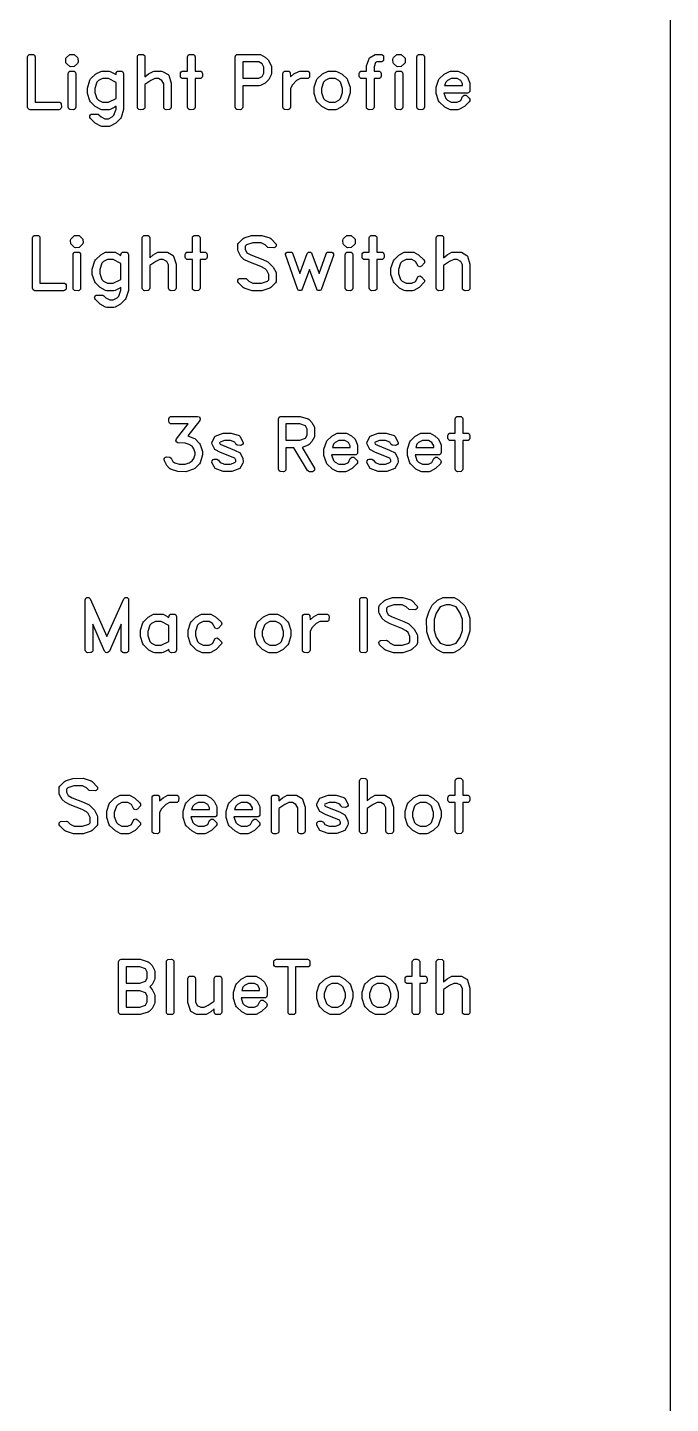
# Model space of a CAD drawing. Extents: x 5.1 to 34.9, y 5.1 to 102.1.
# Drawn here: x 23.25 to 34.87, y 53.63 to 78.49 of the extents above; entities that cross this region are included whole.
import ezdxf

# ---------------------------------------------------------------- set-up
doc = ezdxf.new("R2010")
doc.units = 0
doc.layers.get('0').update_dxf_attribs({"lineweight": 25, "true_color": 0xffffff})
doc.layers.add('Body004', color=7, linetype='BYLAYER', lineweight=5, true_color=0xffffff)

msp = doc.modelspace()

# ---------------------------------------------------------------- linework, layer by layer
at = {"lineweight": -3}
for points in [[(23.259145, 77.97216), (23.269131, 77.987237), (23.284208, 77.997223), (23.344126, 78.000552), (23.362532, 77.997223), (23.377414, 77.987237), (23.387399, 77.97216), (23.390728, 77.953949), (23.390728, 77.137229), (23.819159, 77.137229), (23.837369, 77.1339), (23.852446, 77.123914), (23.862433, 77.108837), (23.865761, 77.047157), (23.862433, 77.028947), (23.852446, 77.013869), (23.837369, 77.003883), (23.819159, 77.000554), (23.300852, 77.000554), (23.284208, 77.003883), (23.269131, 77.013869), (23.259145, 77.028947), (23.254054, 77.047157), (23.254054, 77.953949), (23.259145, 77.97216), (23.259145, 77.97216)], [(24.017514, 77.997223), (24.079194, 78.000552), (24.097404, 77.997223), (24.155755, 77.943963), (24.16574, 77.928886), (24.16907, 77.867206), (24.16574, 77.8488), (24.155755, 77.833918), (24.097404, 77.780462), (24.035724, 77.777133), (24.017514, 77.780462), (23.959162, 77.833918), (23.949176, 77.8488), (23.945848, 77.91048), (23.949176, 77.928886), (23.959162, 77.943963), (24.017514, 77.997223), (24.017514, 77.997223)], [(25.243866, 77.97216), (25.253852, 77.987237), (25.26893, 77.997223), (25.287336, 78.000552), (25.347254, 77.997223), (25.362331, 77.987237), (25.372317, 77.97216), (25.375646, 77.953949), (25.375646, 77.592289), (25.438892, 77.65064), (25.523874, 77.693914), (25.545609, 77.69881), (25.675626, 77.69881), (25.695599, 77.693914), (25.797223, 77.638892), (25.805643, 77.623815), (25.850679, 77.478917), (25.850679, 77.047157), (25.84735, 77.028947), (25.837363, 77.013869), (25.822286, 77.003883), (25.762369, 77.000554), (25.743963, 77.003883), (25.728886, 77.013869), (25.7189, 77.028947), (25.715571, 77.047157), (25.715571, 77.467167), (25.68385, 77.530609), (25.620604, 77.562136), (25.557357, 77.562136), (25.482362, 77.525519), (25.375646, 77.453853), (25.375646, 77.047157), (25.372317, 77.028947), (25.362331, 77.013869), (25.347254, 77.003883), (25.287336, 77.000554), (25.26893, 77.003883), (25.253852, 77.013869), (25.243866, 77.028947), (25.240537, 77.047157), (25.240537, 77.953949), (25.243866, 77.97216), (25.243866, 77.97216)], [(26.020445, 77.668851), (26.030432, 77.683928), (26.047075, 77.695481), (26.147134, 77.69881), (26.147134, 77.953949), (26.150463, 77.97216), (26.160449, 77.987237), (26.175526, 77.997223), (26.193932, 78.000552), (26.237206, 78.000552), (26.255417, 77.997223), (26.270494, 77.987237), (26.28048, 77.97216), (26.283809, 77.953949), (26.283809, 77.69881), (26.367224, 77.69881), (26.383868, 77.695481), (26.398749, 77.683928), (26.408931, 77.668851), (26.413826, 77.652207), (26.413826, 77.608933), (26.408931, 77.590527), (26.398749, 77.575645), (26.383868, 77.565463), (26.283809, 77.562136), (26.283809, 77.047157), (26.28048, 77.028947), (26.270494, 77.013869), (26.255417, 77.003883), (26.193932, 77.000554), (26.175526, 77.003883), (26.160449, 77.013869), (26.150463, 77.028947), (26.147134, 77.047157), (26.147134, 77.562136), (26.063915, 77.562136), (26.047075, 77.565463), (26.030432, 77.575645), (26.020445, 77.590527), (26.017117, 77.608933), (26.017117, 77.652207), (26.020445, 77.668851), (26.020445, 77.668851)], [(27.012023, 77.97216), (27.02201, 77.987237), (27.037087, 77.997223), (27.055493, 78.000552), (27.443783, 78.000552), (27.463754, 77.995461), (27.550498, 77.952187), (27.605521, 77.900493), (27.657018, 77.802197), (27.662109, 77.780462), (27.662109, 77.652207), (27.657018, 77.630472), (27.613744, 77.543925), (27.550498, 77.480483), (27.463754, 77.437209), (27.443783, 77.432314), (27.143803, 77.432314), (27.143803, 77.047157), (27.140474, 77.028947), (27.130488, 77.013869), (27.115411, 77.003883), (27.0972, 77.000554), (27.037087, 77.003883), (27.02201, 77.013869), (27.012023, 77.028947), (27.008694, 77.047157), (27.008694, 77.953949), (27.012023, 77.97216), (27.012023, 77.97216)], [(27.143803, 77.568792), (27.432033, 77.568792), (27.495476, 77.600513), (27.525435, 77.662193), (27.525435, 77.770476), (27.495476, 77.832156), (27.432033, 77.863877), (27.143803, 77.863877), (27.143803, 77.568792), (27.143803, 77.568792)], [(29.253451, 77.668851), (29.263437, 77.683928), (29.280081, 77.695481), (29.380139, 77.69881), (29.381902, 77.795539), (29.435162, 77.940634), (29.53522, 77.995461), (29.55676, 78.000552), (29.643503, 78.000552), (29.660147, 77.997223), (29.675224, 77.987237), (29.68521, 77.97216), (29.690106, 77.953949), (29.690106, 77.91048), (29.68521, 77.892269), (29.675224, 77.877192), (29.660147, 77.867206), (29.643503, 77.863877), (29.566746, 77.863877), (29.543444, 77.852128), (29.516814, 77.773805), (29.516814, 77.69881), (29.600229, 77.69881), (29.616873, 77.695481), (29.631755, 77.683928), (29.641741, 77.668851), (29.646832, 77.652207), (29.646832, 77.608933), (29.641741, 77.590527), (29.631755, 77.575645), (29.616873, 77.565463), (29.516814, 77.562136), (29.516814, 77.047157), (29.513486, 77.028947), (29.503499, 77.013869), (29.488422, 77.003883), (29.426742, 77.000554), (29.408532, 77.003883), (29.393454, 77.013869), (29.383468, 77.028947), (29.380139, 77.047157), (29.380139, 77.562136), (29.296725, 77.562136), (29.280081, 77.565463), (29.263437, 77.575645), (29.253451, 77.590527), (29.250122, 77.608933), (29.250122, 77.652207), (29.253451, 77.668851), (29.253451, 77.668851)], [(29.928405, 77.997223), (29.990085, 78.000552), (30.008295, 77.997223), (30.066646, 77.943963), (30.076632, 77.928886), (30.079961, 77.867206), (30.076632, 77.8488), (30.066646, 77.833918), (30.008295, 77.780462), (29.946615, 77.777133), (29.928405, 77.780462), (29.870054, 77.833918), (29.860067, 77.8488), (29.856739, 77.91048), (29.860067, 77.928886), (29.870054, 77.943963), (29.928405, 77.997223), (29.928405, 77.997223)], [(30.29496, 77.97216), (30.304946, 77.987237), (30.320024, 77.997223), (30.381704, 78.000552), (30.399914, 77.997223), (30.414991, 77.987237), (30.424978, 77.97216), (30.428306, 77.953949), (30.428306, 77.047157), (30.424978, 77.028947), (30.414991, 77.013869), (30.399914, 77.003883), (30.381704, 77.000554), (30.320024, 77.003883), (30.304946, 77.013869), (30.29496, 77.028947), (30.291631, 77.047157), (30.291631, 77.953949), (30.29496, 77.97216), (30.29496, 77.97216)], [(23.99245, 77.668851), (24.002436, 77.683928), (24.017514, 77.695481), (24.079194, 77.69881), (24.097404, 77.695481), (24.112481, 77.683928), (24.122468, 77.668851), (24.125796, 77.652207), (24.125796, 77.047157), (24.122468, 77.028947), (24.112481, 77.013869), (24.097404, 77.003883), (24.079194, 77.000554), (24.017514, 77.003883), (24.002436, 77.013869), (23.99245, 77.028947), (23.989121, 77.047157), (23.989121, 77.652207), (23.99245, 77.668851), (23.99245, 77.668851)], [(24.382306, 76.892271), (24.392292, 76.907153), (24.407369, 76.917139), (24.510757, 76.920468), (24.528967, 76.917139), (24.544044, 76.907153), (24.582423, 76.86897), (24.652327, 76.835487), (24.715769, 76.835487), (24.785673, 76.86897), (24.815632, 76.900495), (24.85401, 77.012303), (24.85401, 77.063801), (24.834038, 77.048919), (24.747294, 77.005645), (24.727322, 77.000554), (24.597304, 77.000554), (24.577332, 77.005645), (24.479035, 77.057143), (24.392292, 77.143887), (24.380739, 77.162293), (24.337465, 77.29231), (24.335703, 77.392173), (24.380739, 77.537267), (24.392292, 77.555477), (24.490784, 77.65064), (24.577332, 77.693914), (24.597304, 77.69881), (24.727322, 77.69881), (24.747294, 77.693914), (24.834038, 77.65064), (24.85401, 77.635563), (24.857339, 77.668851), (24.867326, 77.683928), (24.882403, 77.695481), (24.942321, 77.69881), (24.960727, 77.695481), (24.975804, 77.683928), (24.98579, 77.668851), (24.989118, 77.652207), (24.989118, 77.003883), (24.944082, 76.86055), (24.932334, 76.842144), (24.847353, 76.755597), (24.747294, 76.703903), (24.727322, 76.698813), (24.597304, 76.698813), (24.577332, 76.703903), (24.479035, 76.755597), (24.392292, 76.842144), (24.382306, 76.857222), (24.378977, 76.873865), (24.382306, 76.892271), (24.382306, 76.892271)], [(27.873584, 77.668851), (27.88357, 77.683928), (27.90041, 77.695481), (27.960327, 77.69881), (27.978733, 77.695481), (27.993615, 77.683928), (28.003601, 77.668851), (28.00693, 77.592289), (28.06861, 77.65064), (28.155354, 77.693914), (28.177088, 77.69881), (28.323749, 77.695481), (28.33863, 77.683928), (28.348616, 77.668851), (28.351945, 77.652207), (28.348616, 77.590527), (28.33863, 77.575645), (28.323749, 77.565463), (28.187074, 77.562136), (28.116975, 77.527282), (28.04198, 77.450524), (28.00693, 77.382187), (28.00693, 77.047157), (28.003601, 77.028947), (27.993615, 77.013869), (27.978733, 77.003883), (27.960327, 77.000554), (27.90041, 77.003883), (27.88357, 77.013869), (27.873584, 77.028947), (27.870255, 77.047157), (27.870255, 77.652207), (27.873584, 77.668851), (27.873584, 77.668851)], [(28.690304, 77.69881), (28.82365, 77.69881), (28.843623, 77.693914), (28.941919, 77.642221), (29.028661, 77.555477), (29.040214, 77.537267), (29.083684, 77.40725), (29.08525, 77.305625), (29.040214, 77.162293), (29.028661, 77.143887), (28.941919, 77.057143), (28.843623, 77.005645), (28.82365, 77.000554), (28.693633, 77.000554), (28.67366, 77.005645), (28.573601, 77.057143), (28.48862, 77.143887), (28.476871, 77.162293), (28.433598, 77.29231), (28.433598, 77.40725), (28.476871, 77.537267), (28.48862, 77.555477), (28.586917, 77.65064), (28.690304, 77.69881), (28.690304, 77.69881)], [(29.903341, 77.668851), (29.913328, 77.683928), (29.928405, 77.695481), (29.990085, 77.69881), (30.008295, 77.695481), (30.023372, 77.683928), (30.033359, 77.668851), (30.036688, 77.652207), (30.036688, 77.047157), (30.033359, 77.028947), (30.023372, 77.013869), (30.008295, 77.003883), (29.990085, 77.000554), (29.928405, 77.003883), (29.913328, 77.013869), (29.903341, 77.028947), (29.900012, 77.047157), (29.900012, 77.652207), (29.903341, 77.668851), (29.903341, 77.668851)], [(31.246593, 77.193818), (31.249922, 77.177174), (31.246593, 77.158964), (31.236607, 77.143887), (31.149863, 77.057143), (31.051567, 77.005645), (31.031594, 77.000554), (30.901577, 77.000554), (30.881604, 77.005645), (30.794861, 77.048919), (30.696564, 77.143887), (30.684816, 77.162293), (30.641542, 77.29231), (30.641542, 77.40725), (30.684816, 77.537267), (30.696564, 77.555477), (30.781545, 77.642221), (30.881604, 77.693914), (30.901577, 77.69881), (31.031594, 77.69881), (31.051567, 77.693914), (31.13831, 77.65064), (31.203319, 77.585632), (31.24483, 77.50065), (31.249922, 77.478917), (31.249922, 77.348899), (31.246593, 77.332255), (31.236607, 77.317178), (31.221529, 77.305625), (31.203319, 77.302297), (30.779979, 77.302297), (30.813266, 77.202238), (30.843225, 77.172279), (30.913325, 77.137229), (31.019845, 77.137229), (31.083288, 77.16895), (31.118142, 77.240616), (31.144968, 77.263918), (31.179822, 77.262156), (31.236607, 77.210462), (31.246593, 77.193818), (31.246593, 77.193818)], [(24.85401, 77.493797), (24.715769, 77.562136), (24.609053, 77.562136), (24.539149, 77.527282), (24.508994, 77.497126), (24.472378, 77.385516), (24.472378, 77.313849), (24.508994, 77.202238), (24.539149, 77.172279), (24.609053, 77.137229), (24.715769, 77.137229), (24.85401, 77.205567), (24.85401, 77.493797), (24.85401, 77.493797)], [(28.635281, 77.527282), (28.605323, 77.497126), (28.566944, 77.385516), (28.566944, 77.313849), (28.605323, 77.202238), (28.635281, 77.172279), (28.705381, 77.137229), (28.811901, 77.137229), (28.882001, 77.172279), (28.91196, 77.202238), (28.948576, 77.313849), (28.948576, 77.385516), (28.91196, 77.497126), (28.882001, 77.527282), (28.811901, 77.562136), (28.705381, 77.562136), (28.635281, 77.527282), (28.635281, 77.527282)], [(31.114813, 77.438971), (31.114813, 77.467167), (31.083288, 77.530609), (31.019845, 77.562136), (30.913325, 77.562136), (30.843225, 77.527282), (30.813266, 77.497126), (30.793294, 77.438971), (31.114813, 77.438971), (31.114813, 77.438971)], [(23.347258, 74.702146), (23.357245, 74.717223), (23.372323, 74.72721), (23.432239, 74.730538), (23.450646, 74.72721), (23.465527, 74.717223), (23.475513, 74.702146), (23.478842, 74.683936), (23.478842, 73.867216), (23.907273, 73.867216), (23.925483, 73.863887), (23.940561, 73.853901), (23.950547, 73.838823), (23.953875, 73.777143), (23.950547, 73.758933), (23.940561, 73.743856), (23.925483, 73.73387), (23.907273, 73.730541), (23.388965, 73.730541), (23.372323, 73.73387), (23.357245, 73.743856), (23.347258, 73.758933), (23.342168, 73.777143), (23.342168, 74.683936), (23.347258, 74.702146), (23.347258, 74.702146)], [(24.105628, 74.72721), (24.167308, 74.730538), (24.185517, 74.72721), (24.243868, 74.673949), (24.253856, 74.658872), (24.257183, 74.597192), (24.253856, 74.578786), (24.243868, 74.563905), (24.185517, 74.510449), (24.123838, 74.50712), (24.105628, 74.510449), (24.047277, 74.563905), (24.03729, 74.578786), (24.033962, 74.640466), (24.03729, 74.658872), (24.047277, 74.673949), (24.105628, 74.72721), (24.105628, 74.72721)], [(25.33198, 74.702146), (25.341967, 74.717223), (25.357044, 74.72721), (25.37545, 74.730538), (25.435368, 74.72721), (25.450445, 74.717223), (25.460431, 74.702146), (25.46376, 74.683936), (25.46376, 74.322277), (25.527006, 74.380627), (25.611988, 74.423902), (25.633723, 74.428796), (25.763739, 74.428796), (25.783713, 74.423902), (25.885337, 74.368879), (25.893757, 74.353802), (25.938793, 74.208903), (25.938793, 73.777143), (25.935464, 73.758933), (25.925478, 73.743856), (25.9104, 73.73387), (25.850484, 73.730541), (25.832078, 73.73387), (25.816999, 73.743856), (25.807014, 73.758933), (25.803685, 73.777143), (25.803685, 74.197155), (25.771963, 74.260597), (25.708718, 74.292121), (25.645471, 74.292121), (25.570476, 74.255506), (25.46376, 74.18384), (25.46376, 73.777143), (25.460431, 73.758933), (25.450445, 73.743856), (25.435368, 73.73387), (25.37545, 73.730541), (25.357044, 73.73387), (25.341967, 73.743856), (25.33198, 73.758933), (25.328652, 73.777143), (25.328652, 74.683936), (25.33198, 74.702146), (25.33198, 74.702146)], [(26.108559, 74.398837), (26.118546, 74.413915), (26.13519, 74.425467), (26.235248, 74.428796), (26.235248, 74.683936), (26.238577, 74.702146), (26.248563, 74.717223), (26.263641, 74.72721), (26.282047, 74.730538), (26.325321, 74.730538), (26.343531, 74.72721), (26.358608, 74.717223), (26.368595, 74.702146), (26.371923, 74.683936), (26.371923, 74.428796), (26.455338, 74.428796), (26.471982, 74.425467), (26.486863, 74.413915), (26.497045, 74.398837), (26.501941, 74.382195), (26.501941, 74.338921), (26.497045, 74.320515), (26.486863, 74.305633), (26.471982, 74.29545), (26.371923, 74.292121), (26.371923, 73.777143), (26.368595, 73.758933), (26.358608, 73.743856), (26.343531, 73.73387), (26.282047, 73.730541), (26.263641, 73.73387), (26.248563, 73.743856), (26.238577, 73.758933), (26.235248, 73.777143), (26.235248, 74.292121), (26.152029, 74.292121), (26.13519, 74.29545), (26.118546, 74.305633), (26.108559, 74.320515), (26.105231, 74.338921), (26.105231, 74.382195), (26.108559, 74.398837), (26.108559, 74.398837)], [(27.056864, 73.923805), (27.06685, 73.940448), (27.081927, 73.950631), (27.185315, 73.953959), (27.203525, 73.950631), (27.218602, 73.940448), (27.256981, 73.902266), (27.326884, 73.867216), (27.480203, 73.867216), (27.591814, 73.903832), (27.613549, 73.925567), (27.613549, 74.025626), (27.580261, 74.095529), (27.546974, 74.127251), (27.468454, 74.165629), (27.255219, 74.252177), (27.165146, 74.297213), (27.110124, 74.348907), (27.058626, 74.447202), (27.053535, 74.467175), (27.053535, 74.553918), (27.056864, 74.572129), (27.06685, 74.587206), (27.153594, 74.673949), (27.171804, 74.685502), (27.300255, 74.728972), (27.488622, 74.730538), (27.631955, 74.685502), (27.650165, 74.673949), (27.746895, 74.572129), (27.750224, 74.553918), (27.746895, 74.537275), (27.736909, 74.520631), (27.721831, 74.510449), (27.703621, 74.50712), (27.600234, 74.510449), (27.546974, 74.558814), (27.476874, 74.593864), (27.323555, 74.593864), (27.211945, 74.557247), (27.19021, 74.535512), (27.19021, 74.478923), (27.220169, 74.417243), (27.291835, 74.380627), (27.505266, 74.29545), (27.595143, 74.250611), (27.693635, 74.155447), (27.745133, 74.057151), (27.750224, 74.035612), (27.750224, 73.907161), (27.746895, 73.888951), (27.736909, 73.873873), (27.650165, 73.78713), (27.631955, 73.775577), (27.488622, 73.730541), (27.315136, 73.730541), (27.171804, 73.775577), (27.153594, 73.78713), (27.06685, 73.873873), (27.056864, 73.888951), (27.053535, 73.907161), (27.056864, 73.923805), (27.056864, 73.923805)], [(29.025137, 74.72721), (29.086817, 74.730538), (29.105027, 74.72721), (29.163378, 74.673949), (29.173365, 74.658872), (29.176694, 74.597192), (29.173365, 74.578786), (29.163378, 74.563905), (29.105027, 74.510449), (29.043347, 74.50712), (29.025137, 74.510449), (28.966787, 74.563905), (28.9568, 74.578786), (28.953471, 74.640466), (28.9568, 74.658872), (28.966787, 74.673949), (29.025137, 74.72721), (29.025137, 74.72721)], [(29.304949, 74.398837), (29.314935, 74.413915), (29.331579, 74.425467), (29.431637, 74.428796), (29.431637, 74.683936), (29.434966, 74.702146), (29.444952, 74.717223), (29.46003, 74.72721), (29.478436, 74.730538), (29.52171, 74.730538), (29.53992, 74.72721), (29.554997, 74.717223), (29.564984, 74.702146), (29.568312, 74.683936), (29.568312, 74.428796), (29.651727, 74.428796), (29.668371, 74.425467), (29.683252, 74.413915), (29.693434, 74.398837), (29.69833, 74.382195), (29.69833, 74.338921), (29.693434, 74.320515), (29.683252, 74.305633), (29.668371, 74.29545), (29.568312, 74.292121), (29.568312, 73.777143), (29.564984, 73.758933), (29.554997, 73.743856), (29.53992, 73.73387), (29.478436, 73.730541), (29.46003, 73.73387), (29.444952, 73.743856), (29.434966, 73.758933), (29.431637, 73.777143), (29.431637, 74.292121), (29.348418, 74.292121), (29.331579, 74.29545), (29.314935, 74.305633), (29.304949, 74.320515), (29.30162, 74.338921), (29.30162, 74.382195), (29.304949, 74.398837), (29.304949, 74.398837)], [(30.643109, 74.702146), (30.653095, 74.717223), (30.668172, 74.72721), (30.686578, 74.730538), (30.746496, 74.72721), (30.761573, 74.717223), (30.771559, 74.702146), (30.774888, 74.683936), (30.774888, 74.322277), (30.838134, 74.380627), (30.923116, 74.423902), (30.94485, 74.428796), (31.074868, 74.428796), (31.09484, 74.423902), (31.196466, 74.368879), (31.204886, 74.353802), (31.249922, 74.208903), (31.249922, 73.777143), (31.246593, 73.758933), (31.236607, 73.743856), (31.221529, 73.73387), (31.161612, 73.730541), (31.143205, 73.73387), (31.128128, 73.743856), (31.118142, 73.758933), (31.114813, 73.777143), (31.114813, 74.197155), (31.083092, 74.260597), (31.019845, 74.292121), (30.956599, 74.292121), (30.881604, 74.255506), (30.774888, 74.18384), (30.774888, 73.777143), (30.771559, 73.758933), (30.761573, 73.743856), (30.746496, 73.73387), (30.686578, 73.730541), (30.668172, 73.73387), (30.653095, 73.743856), (30.643109, 73.758933), (30.63978, 73.777143), (30.63978, 74.683936), (30.643109, 74.702146), (30.643109, 74.702146)], [(24.080564, 74.398837), (24.090551, 74.413915), (24.105628, 74.425467), (24.167308, 74.428796), (24.185517, 74.425467), (24.200594, 74.413915), (24.210581, 74.398837), (24.21391, 74.382195), (24.21391, 73.777143), (24.210581, 73.758933), (24.200594, 73.743856), (24.185517, 73.73387), (24.167308, 73.730541), (24.105628, 73.73387), (24.090551, 73.743856), (24.080564, 73.758933), (24.077235, 73.777143), (24.077235, 74.382195), (24.080564, 74.398837), (24.080564, 74.398837)], [(24.47042, 73.622258), (24.480406, 73.63714), (24.495484, 73.647126), (24.598871, 73.650455), (24.617081, 73.647126), (24.632158, 73.63714), (24.670537, 73.598957), (24.740441, 73.565474), (24.803883, 73.565474), (24.873787, 73.598957), (24.903745, 73.630482), (24.942125, 73.742289), (24.942125, 73.793787), (24.922151, 73.778906), (24.835409, 73.735632), (24.815436, 73.730541), (24.685419, 73.730541), (24.665446, 73.735632), (24.56715, 73.78713), (24.480406, 73.873873), (24.468853, 73.892279), (24.425579, 74.022297), (24.423817, 74.12216), (24.468853, 74.267254), (24.480406, 74.285465), (24.578898, 74.380627), (24.665446, 74.423902), (24.685419, 74.428796), (24.815436, 74.428796), (24.835409, 74.423902), (24.922151, 74.380627), (24.942125, 74.36555), (24.945454, 74.398837), (24.955439, 74.413915), (24.970516, 74.425467), (25.030434, 74.428796), (25.04884, 74.425467), (25.063917, 74.413915), (25.073904, 74.398837), (25.077232, 74.382195), (25.077232, 73.73387), (25.032197, 73.590538), (25.020449, 73.572132), (24.935467, 73.485584), (24.835409, 73.43389), (24.815436, 73.4288), (24.685419, 73.4288), (24.665446, 73.43389), (24.56715, 73.485584), (24.480406, 73.572132), (24.47042, 73.587209), (24.467091, 73.603852), (24.47042, 73.622258), (24.47042, 73.622258)], [(27.918424, 74.398837), (27.92841, 74.413915), (27.945054, 74.425467), (28.005168, 74.428796), (28.023378, 74.423902), (28.038455, 74.413915), (28.048442, 74.397272), (28.176696, 74.043836), (28.308475, 74.402167), (28.318462, 74.415481), (28.333539, 74.425467), (28.351749, 74.428796), (28.370155, 74.423902), (28.385037, 74.413915), (28.393457, 74.397272), (28.523474, 74.043836), (28.651729, 74.397272), (28.661716, 74.413915), (28.676793, 74.423902), (28.695199, 74.428796), (28.755117, 74.425467), (28.771761, 74.413915), (28.781747, 74.398837), (28.783509, 74.36555), (28.566748, 73.762262), (28.555195, 73.742289), (28.538356, 73.73387), (28.50683, 73.73387), (28.491753, 73.742289), (28.4802, 73.757171), (28.350183, 74.115502), (28.220165, 73.757171), (28.208418, 73.742289), (28.193536, 73.73387), (28.161814, 73.73387), (28.145171, 73.742289), (28.133423, 73.762262), (27.915095, 74.382195), (27.918424, 74.398837), (27.918424, 74.398837)], [(29.000073, 74.398837), (29.01006, 74.413915), (29.025137, 74.425467), (29.086817, 74.428796), (29.105027, 74.425467), (29.120105, 74.413915), (29.130091, 74.398837), (29.13342, 74.382195), (29.13342, 73.777143), (29.130091, 73.758933), (29.120105, 73.743856), (29.105027, 73.73387), (29.086817, 73.730541), (29.025137, 73.73387), (29.01006, 73.743856), (29.000073, 73.758933), (28.996746, 73.777143), (28.996746, 74.382195), (29.000073, 74.398837), (29.000073, 74.398837)], [(30.428306, 74.270583), (30.431635, 74.252177), (30.428306, 74.233967), (30.37485, 74.175616), (30.343325, 74.162301), (30.311604, 74.173853), (30.265001, 74.260597), (30.201559, 74.292121), (30.095039, 74.292121), (30.024939, 74.257268), (29.99498, 74.227113), (29.956601, 74.115502), (29.956601, 74.043836), (29.99498, 73.932225), (30.024939, 73.902266), (30.095039, 73.867216), (30.201559, 73.867216), (30.265001, 73.898937), (30.311604, 73.985485), (30.343325, 73.997233), (30.37485, 73.982156), (30.428306, 73.923805), (30.431635, 73.907161), (30.428306, 73.888951), (30.331576, 73.78713), (30.23328, 73.735632), (30.213308, 73.730541), (30.08329, 73.730541), (30.063318, 73.735632), (29.976574, 73.778906), (29.878277, 73.873873), (29.866529, 73.892279), (29.823255, 74.022297), (29.823255, 74.137237), (29.866529, 74.267254), (29.878277, 74.285465), (29.963259, 74.372208), (30.063318, 74.423902), (30.08329, 74.428796), (30.213308, 74.428796), (30.23328, 74.423902), (30.320024, 74.380627), (30.41832, 74.285465), (30.428306, 74.270583), (30.428306, 74.270583)], [(24.942125, 74.223785), (24.803883, 74.292121), (24.697167, 74.292121), (24.627263, 74.257268), (24.597109, 74.227113), (24.560492, 74.115502), (24.560492, 74.043836), (24.597109, 73.932225), (24.627263, 73.902266), (24.697167, 73.867216), (24.803883, 73.867216), (24.942125, 73.935553), (24.942125, 74.223785), (24.942125, 74.223785)], [(25.880443, 70.647134), (25.918624, 70.622266), (25.992053, 70.597202), (26.105427, 70.597202), (26.178659, 70.622266), (26.227024, 70.653791), (26.258745, 70.70059), (26.282047, 70.773822), (26.282047, 70.802215), (26.258745, 70.875447), (26.227024, 70.922246), (26.178659, 70.953771), (26.105427, 70.978835), (25.97208, 70.980597), (25.950345, 70.99215), (25.937031, 71.01878), (25.938793, 71.037186), (25.947017, 71.05383), (26.15712, 71.32385), (25.853813, 71.32385), (25.836972, 71.327179), (25.822091, 71.337165), (25.812104, 71.352242), (25.807014, 71.370453), (25.807014, 71.413922), (25.812104, 71.432133), (25.822091, 71.44721), (25.836972, 71.457196), (25.853813, 71.460525), (26.328649, 71.460525), (26.36037, 71.448776), (26.375448, 71.417251), (26.367028, 71.38553), (26.1487, 71.105523), (26.256983, 71.068907), (26.275389, 71.058921), (26.362133, 70.972177), (26.373685, 70.953771), (26.416959, 70.82395), (26.418722, 70.765598), (26.373685, 70.622266), (26.362133, 70.60386), (26.275389, 70.517116), (26.256983, 70.505564), (26.113651, 70.460527), (25.968752, 70.46229), (25.840301, 70.505564), (25.822091, 70.517116), (25.770397, 70.572139), (25.727124, 70.658882), (25.722033, 70.677288), (25.723795, 70.695499), (25.73378, 70.712142), (25.750425, 70.722129), (25.768635, 70.72722), (25.82542, 70.723891), (25.84872, 70.707247), (25.880443, 70.647134), (25.880443, 70.647134)], [(27.793498, 71.432133), (27.803484, 71.44721), (27.818561, 71.457196), (27.836967, 71.460525), (28.181983, 71.460525), (28.325315, 71.415489), (28.343525, 71.403936), (28.395219, 71.348914), (28.438493, 71.26217), (28.443584, 71.240435), (28.443584, 71.112181), (28.438493, 71.090446), (28.395219, 71.003899), (28.343525, 70.948876), (28.325315, 70.937128), (28.215271, 70.900511), (28.440255, 70.525536), (28.443584, 70.50713), (28.440255, 70.48892), (28.421849, 70.467186), (28.403639, 70.460527), (28.353512, 70.460527), (28.33863, 70.463856), (28.313567, 70.483829), (28.06861, 70.892287), (27.925277, 70.892287), (27.925277, 70.50713), (27.921949, 70.48892), (27.911962, 70.473842), (27.896885, 70.463856), (27.878675, 70.460527), (27.818561, 70.463856), (27.803484, 70.473842), (27.793498, 70.48892), (27.790169, 70.50713), (27.790169, 71.413922), (27.793498, 71.432133), (27.793498, 71.432133)], [(30.85654, 71.128825), (30.866527, 71.143902), (30.883171, 71.155455), (30.983229, 71.158784), (30.983229, 71.413922), (30.986558, 71.432133), (30.996544, 71.44721), (31.011621, 71.457196), (31.030028, 71.460525), (31.073302, 71.460525), (31.091512, 71.457196), (31.106589, 71.44721), (31.116575, 71.432133), (31.119904, 71.413922), (31.119904, 71.158784), (31.203319, 71.158784), (31.219963, 71.155455), (31.234844, 71.143902), (31.245027, 71.128825), (31.249922, 71.112181), (31.249922, 71.068907), (31.245027, 71.050501), (31.234844, 71.03562), (31.219963, 71.025437), (31.119904, 71.022109), (31.119904, 70.50713), (31.116575, 70.48892), (31.106589, 70.473842), (31.091512, 70.463856), (31.030028, 70.460527), (31.011621, 70.463856), (30.996544, 70.473842), (30.986558, 70.48892), (30.983229, 70.50713), (30.983229, 71.022109), (30.90001, 71.022109), (30.883171, 71.025437), (30.866527, 71.03562), (30.85654, 71.050501), (30.853212, 71.068907), (30.853212, 71.112181), (30.85654, 71.128825), (30.85654, 71.128825)], [(26.588684, 70.653791), (26.610223, 70.678855), (26.626866, 70.683946), (26.673665, 70.683946), (26.70519, 70.670435), (26.733582, 70.623832), (26.811906, 70.597202), (26.92528, 70.597202), (27.003603, 70.623832), (27.016918, 70.647134), (27.016918, 70.668868), (26.998512, 70.702156), (26.743568, 70.808872), (26.641943, 70.862133), (26.588684, 70.960625), (26.583592, 70.982164), (26.588684, 71.002136), (26.64351, 71.103957), (26.788605, 71.155455), (26.933699, 71.158784), (27.077032, 71.112181), (27.093676, 71.103957), (27.146936, 71.002136), (27.152027, 70.985492), (27.150265, 70.967282), (27.142041, 70.952205), (27.123635, 70.93889), (27.105229, 70.935561), (27.045311, 70.93889), (27.020247, 70.960625), (27.003603, 70.995479), (26.92528, 71.022109), (26.811906, 71.022109), (26.733582, 70.995479), (26.726925, 70.982164), (26.738673, 70.958862), (26.780185, 70.93889), (26.993617, 70.852146), (27.095242, 70.798886), (27.146936, 70.70059), (27.152027, 70.637147), (27.146936, 70.615608), (27.093676, 70.51555), (26.948581, 70.46229), (26.788605, 70.46229), (26.64351, 70.51555), (26.588684, 70.615608), (26.585355, 70.635581), (26.588684, 70.653791), (26.588684, 70.653791)], [(27.925277, 71.028766), (28.173564, 71.028766), (28.278516, 71.063816), (28.306909, 71.122167), (28.306909, 71.23045), (28.278516, 71.2888), (28.173564, 71.32385), (27.925277, 71.32385), (27.925277, 71.028766), (27.925277, 71.028766)], [(29.216834, 70.653791), (29.220163, 70.637147), (29.216834, 70.618937), (29.206848, 70.60386), (29.120105, 70.517116), (29.021808, 70.465618), (29.001836, 70.460527), (28.871819, 70.460527), (28.851847, 70.465618), (28.765103, 70.508892), (28.666807, 70.60386), (28.655058, 70.622266), (28.611784, 70.752283), (28.611784, 70.867223), (28.655058, 70.997241), (28.666807, 71.015451), (28.751788, 71.102195), (28.851847, 71.153888), (28.871819, 71.158784), (29.001836, 71.158784), (29.021808, 71.153888), (29.108552, 71.110615), (29.173561, 71.045606), (29.215072, 70.960625), (29.220163, 70.93889), (29.220163, 70.808872), (29.216834, 70.792228), (29.206848, 70.777151), (29.191771, 70.765598), (29.173561, 70.76227), (28.750221, 70.76227), (28.783509, 70.662211), (28.813468, 70.632252), (28.883568, 70.597202), (28.990088, 70.597202), (29.053529, 70.628923), (29.088383, 70.70059), (29.115209, 70.723891), (29.150063, 70.722129), (29.206848, 70.670435), (29.216834, 70.653791), (29.216834, 70.653791)], [(29.390126, 70.653791), (29.411665, 70.678855), (29.428309, 70.683946), (29.475107, 70.683946), (29.506632, 70.670435), (29.535025, 70.623832), (29.613348, 70.597202), (29.726722, 70.597202), (29.805046, 70.623832), (29.81836, 70.647134), (29.81836, 70.668868), (29.799954, 70.702156), (29.545011, 70.808872), (29.443386, 70.862133), (29.390126, 70.960625), (29.385035, 70.982164), (29.390126, 71.002136), (29.444952, 71.103957), (29.590047, 71.155455), (29.735142, 71.158784), (29.878474, 71.112181), (29.895117, 71.103957), (29.948377, 71.002136), (29.953469, 70.985492), (29.951706, 70.967282), (29.943482, 70.952205), (29.925076, 70.93889), (29.90667, 70.935561), (29.846752, 70.93889), (29.821689, 70.960625), (29.805046, 70.995479), (29.726722, 71.022109), (29.613348, 71.022109), (29.535025, 70.995479), (29.528367, 70.982164), (29.540116, 70.958862), (29.581627, 70.93889), (29.795059, 70.852146), (29.896684, 70.798886), (29.948377, 70.70059), (29.953469, 70.637147), (29.948377, 70.615608), (29.895117, 70.51555), (29.750023, 70.46229), (29.590047, 70.46229), (29.444952, 70.51555), (29.390126, 70.615608), (29.386797, 70.635581), (29.390126, 70.653791), (29.390126, 70.653791)], [(30.726719, 70.653791), (30.730048, 70.637147), (30.726719, 70.618937), (30.716733, 70.60386), (30.629989, 70.517116), (30.531694, 70.465618), (30.511721, 70.460527), (30.381704, 70.460527), (30.361731, 70.465618), (30.274987, 70.508892), (30.176691, 70.60386), (30.164943, 70.622266), (30.121669, 70.752283), (30.121669, 70.867223), (30.164943, 70.997241), (30.176691, 71.015451), (30.261673, 71.102195), (30.361731, 71.153888), (30.381704, 71.158784), (30.511721, 71.158784), (30.531694, 71.153888), (30.618436, 71.110615), (30.683445, 71.045606), (30.724957, 70.960625), (30.730048, 70.93889), (30.730048, 70.808872), (30.726719, 70.792228), (30.716733, 70.777151), (30.701655, 70.765598), (30.683445, 70.76227), (30.260106, 70.76227), (30.293394, 70.662211), (30.323352, 70.632252), (30.393452, 70.597202), (30.499973, 70.597202), (30.563415, 70.628923), (30.598269, 70.70059), (30.625094, 70.723891), (30.659948, 70.722129), (30.716733, 70.670435), (30.726719, 70.653791), (30.726719, 70.653791)], [(29.085055, 70.898945), (29.085055, 70.927141), (29.053529, 70.990583), (28.990088, 71.022109), (28.883568, 71.022109), (28.813468, 70.987255), (28.783509, 70.9571), (28.763537, 70.898945), (29.085055, 70.898945), (29.085055, 70.898945)], [(30.59494, 70.898945), (30.59494, 70.927141), (30.563415, 70.990583), (30.499973, 71.022109), (30.393452, 71.022109), (30.323352, 70.987255), (30.293394, 70.9571), (30.273421, 70.898945), (30.59494, 70.898945), (30.59494, 70.898945)], [(24.298696, 68.143909), (24.310443, 68.175434), (24.327087, 68.187183), (24.345494, 68.190512), (24.362137, 68.187183), (24.387201, 68.162119), (24.69051, 67.48227), (24.993817, 68.162119), (25.018685, 68.187183), (25.035526, 68.190512), (25.053735, 68.187183), (25.068812, 68.177197), (25.078799, 68.162119), (25.082128, 68.143909), (25.082128, 67.237117), (25.078799, 67.218906), (25.068812, 67.203829), (25.053735, 67.193843), (25.035526, 67.190515), (24.992056, 67.190515), (24.975412, 67.193843), (24.960531, 67.203829), (24.948781, 67.218906), (24.945454, 67.237117), (24.945454, 67.705493), (24.733783, 67.218906), (24.70872, 67.193843), (24.688747, 67.190515), (24.672104, 67.193843), (24.64704, 67.218906), (24.43537, 67.705493), (24.43537, 67.237117), (24.432041, 67.218906), (24.420489, 67.203829), (24.405411, 67.193843), (24.345494, 67.190515), (24.327087, 67.193843), (24.31201, 67.203829), (24.302024, 67.218906), (24.298696, 67.237117), (24.298696, 68.143909), (24.298696, 68.143909)], [(29.261675, 68.162119), (29.271661, 68.177197), (29.286738, 68.187183), (29.348418, 68.190512), (29.366629, 68.187183), (29.381706, 68.177197), (29.391692, 68.162119), (29.395021, 68.143909), (29.395021, 67.237117), (29.391692, 67.218906), (29.381706, 67.203829), (29.366629, 67.193843), (29.348418, 67.190515), (29.286738, 67.193843), (29.271661, 67.203829), (29.261675, 67.218906), (29.258346, 67.237117), (29.258346, 68.143909), (29.261675, 68.162119), (29.261675, 68.162119)], [(29.608257, 67.383778), (29.618244, 67.400422), (29.633321, 67.410604), (29.736707, 67.413932), (29.754918, 67.410604), (29.769995, 67.400422), (29.808375, 67.362239), (29.878277, 67.327189), (30.031596, 67.327189), (30.143208, 67.363805), (30.164943, 67.38554), (30.164943, 67.485599), (30.131655, 67.555503), (30.098367, 67.587224), (30.019848, 67.625603), (29.806611, 67.71215), (29.71654, 67.757186), (29.661518, 67.80888), (29.61002, 67.907177), (29.604929, 67.927149), (29.604929, 68.013893), (29.608257, 68.032102), (29.618244, 68.047179), (29.704987, 68.133923), (29.723198, 68.145475), (29.851647, 68.188945), (30.040016, 68.190512), (30.183349, 68.145475), (30.201559, 68.133923), (30.298289, 68.032102), (30.301618, 68.013893), (30.298289, 67.997248), (30.288303, 67.980605), (30.273225, 67.970423), (30.255015, 67.967094), (30.151627, 67.970423), (30.098367, 68.018787), (30.028268, 68.053837), (29.874949, 68.053837), (29.763339, 68.01722), (29.741604, 67.995486), (29.741604, 67.938898), (29.771562, 67.877218), (29.843228, 67.840601), (30.05666, 67.755424), (30.146537, 67.710584), (30.245029, 67.61542), (30.296527, 67.517124), (30.301618, 67.495585), (30.301618, 67.367134), (30.298289, 67.348924), (30.288303, 67.333846), (30.201559, 67.247104), (30.183349, 67.235551), (30.040016, 67.190515), (29.866529, 67.190515), (29.723198, 67.235551), (29.704987, 67.247104), (29.618244, 67.333846), (29.608257, 67.348924), (29.604929, 67.367134), (29.608257, 67.383778), (29.608257, 67.383778)], [(30.76823, 68.190512), (30.94485, 68.190512), (30.964823, 68.185421), (31.051567, 68.142147), (31.158087, 68.035431), (31.204886, 67.942226), (31.248159, 67.813775), (31.249922, 67.582133), (31.201557, 67.432143), (31.149863, 67.333846), (31.063119, 67.247104), (30.964823, 67.195606), (30.94485, 67.190515), (30.771559, 67.190515), (30.751587, 67.195606), (30.653095, 67.247104), (30.558128, 67.345595), (30.511524, 67.4388), (30.468252, 67.567251), (30.466489, 67.798894), (30.511524, 67.942226), (30.566547, 68.047179), (30.664843, 68.142147), (30.76823, 68.190512), (30.76823, 68.190512)], [(25.916862, 67.885442), (25.931939, 67.873889), (25.941926, 67.858812), (25.945255, 67.842168), (25.945255, 67.237117), (25.941926, 67.218906), (25.931939, 67.203829), (25.916862, 67.193843), (25.856944, 67.190515), (25.838538, 67.193843), (25.823657, 67.203829), (25.813672, 67.218906), (25.810343, 67.25376), (25.790369, 67.238879), (25.703627, 67.195606), (25.683654, 67.190515), (25.553636, 67.190515), (25.533664, 67.195606), (25.44692, 67.238879), (25.348624, 67.333846), (25.336876, 67.352253), (25.293602, 67.48227), (25.293602, 67.59721), (25.336876, 67.727228), (25.348624, 67.745438), (25.435368, 67.832181), (25.533664, 67.883875), (25.553636, 67.88877), (25.683654, 67.88877), (25.703627, 67.883875), (25.790369, 67.840601), (25.810343, 67.825524), (25.813672, 67.858812), (25.823657, 67.873889), (25.838538, 67.885442), (25.856944, 67.88877), (25.916862, 67.885442), (25.916862, 67.885442)], [(26.761974, 67.730556), (26.765303, 67.71215), (26.761974, 67.69394), (26.708519, 67.635589), (26.676993, 67.622274), (26.645272, 67.633827), (26.598671, 67.72057), (26.535228, 67.752095), (26.428708, 67.752095), (26.358608, 67.717241), (26.328649, 67.687087), (26.290271, 67.575475), (26.290271, 67.503809), (26.328649, 67.392198), (26.358608, 67.362239), (26.428708, 67.327189), (26.535228, 67.327189), (26.598671, 67.35891), (26.645272, 67.445458), (26.676993, 67.457206), (26.708519, 67.442129), (26.761974, 67.383778), (26.765303, 67.367134), (26.761974, 67.348924), (26.665245, 67.247104), (26.566949, 67.195606), (26.546977, 67.190515), (26.416959, 67.190515), (26.396987, 67.195606), (26.310243, 67.238879), (26.211947, 67.333846), (26.200198, 67.352253), (26.156924, 67.48227), (26.156924, 67.59721), (26.200198, 67.727228), (26.211947, 67.745438), (26.296928, 67.832181), (26.396987, 67.883875), (26.416959, 67.88877), (26.546977, 67.88877), (26.566949, 67.883875), (26.653692, 67.840601), (26.751988, 67.745438), (26.761974, 67.730556), (26.761974, 67.730556)], [(27.620206, 67.88877), (27.753553, 67.88877), (27.773525, 67.883875), (27.871821, 67.832181), (27.958565, 67.745438), (27.970118, 67.727228), (28.013587, 67.59721), (28.015154, 67.495585), (27.970118, 67.352253), (27.958565, 67.333846), (27.871821, 67.247104), (27.773525, 67.195606), (27.753553, 67.190515), (27.623535, 67.190515), (27.603563, 67.195606), (27.503504, 67.247104), (27.418524, 67.333846), (27.406774, 67.352253), (27.363501, 67.48227), (27.363501, 67.59721), (27.406774, 67.727228), (27.418524, 67.745438), (27.516819, 67.840601), (27.620206, 67.88877), (27.620206, 67.88877)], [(28.226628, 67.858812), (28.236613, 67.873889), (28.253453, 67.885442), (28.313371, 67.88877), (28.331777, 67.885442), (28.346658, 67.873889), (28.356645, 67.858812), (28.359973, 67.78225), (28.421653, 67.840601), (28.508397, 67.883875), (28.530132, 67.88877), (28.676793, 67.885442), (28.691674, 67.873889), (28.701661, 67.858812), (28.70499, 67.842168), (28.701661, 67.780488), (28.691674, 67.765606), (28.676793, 67.755424), (28.540118, 67.752095), (28.470018, 67.717241), (28.395023, 67.640484), (28.359973, 67.572146), (28.359973, 67.237117), (28.356645, 67.218906), (28.346658, 67.203829), (28.331777, 67.193843), (28.313371, 67.190515), (28.253453, 67.193843), (28.236613, 67.203829), (28.226628, 67.218906), (28.223299, 67.237117), (28.223299, 67.842168), (28.226628, 67.858812), (28.226628, 67.858812)], [(30.714774, 68.018787), (30.641542, 67.907177), (30.603163, 67.790474), (30.603163, 67.590552), (30.641542, 67.47385), (30.714774, 67.362239), (30.823253, 67.327189), (30.893157, 67.327189), (31.00144, 67.362239), (31.074868, 67.47385), (31.113247, 67.590552), (31.113247, 67.790474), (31.074868, 67.907177), (31.00144, 68.018787), (30.893157, 68.053837), (30.823253, 68.053837), (30.714774, 68.018787), (30.714774, 68.018787)], [(25.671906, 67.752095), (25.565385, 67.752095), (25.495285, 67.717241), (25.465327, 67.687087), (25.42871, 67.575475), (25.42871, 67.503809), (25.465327, 67.392198), (25.495285, 67.362239), (25.565385, 67.327189), (25.671906, 67.327189), (25.810343, 67.395526), (25.810343, 67.683758), (25.671906, 67.752095), (25.671906, 67.752095)], [(27.565184, 67.717241), (27.535225, 67.687087), (27.496846, 67.575475), (27.496846, 67.503809), (27.535225, 67.392198), (27.565184, 67.362239), (27.635284, 67.327189), (27.741804, 67.327189), (27.811904, 67.362239), (27.841863, 67.392198), (27.878479, 67.503809), (27.878479, 67.575475), (27.841863, 67.687087), (27.811904, 67.717241), (27.741804, 67.752095), (27.635284, 67.752095), (27.565184, 67.717241), (27.565184, 67.717241)], [(23.827383, 64.113765), (23.837369, 64.130408), (23.852446, 64.14059), (23.955834, 64.143919), (23.974044, 64.14059), (23.989121, 64.130408), (24.0275, 64.092225), (24.097404, 64.057176), (24.250722, 64.057176), (24.362333, 64.093792), (24.384068, 64.115527), (24.384068, 64.215585), (24.35078, 64.285489), (24.317493, 64.31721), (24.238974, 64.355589), (24.025738, 64.442137), (23.935665, 64.487173), (23.880643, 64.538867), (23.829145, 64.637163), (23.824054, 64.657136), (23.824054, 64.743879), (23.827383, 64.762089), (23.837369, 64.777166), (23.924113, 64.863909), (23.942323, 64.875462), (24.070774, 64.918932), (24.259142, 64.920498), (24.402474, 64.875462), (24.420684, 64.863909), (24.517414, 64.762089), (24.520743, 64.743879), (24.517414, 64.727235), (24.507428, 64.710592), (24.492351, 64.700409), (24.47414, 64.697081), (24.370753, 64.700409), (24.317493, 64.748774), (24.247393, 64.783824), (24.094075, 64.783824), (23.982464, 64.747208), (23.960729, 64.725473), (23.960729, 64.668884), (23.990688, 64.607204), (24.062354, 64.570588), (24.275786, 64.485411), (24.365662, 64.44057), (24.464154, 64.345407), (24.515652, 64.24711), (24.520743, 64.225572), (24.520743, 64.097121), (24.517414, 64.07891), (24.507428, 64.063833), (24.420684, 63.97709), (24.402474, 63.965537), (24.259142, 63.920502), (24.085655, 63.920502), (23.942323, 63.965537), (23.924113, 63.97709), (23.837369, 64.063833), (23.827383, 64.07891), (23.824054, 64.097121), (23.827383, 64.113765), (23.827383, 64.113765)], [(29.260108, 64.892106), (29.270094, 64.907183), (29.285172, 64.917169), (29.303578, 64.920498), (29.363496, 64.917169), (29.378573, 64.907183), (29.388559, 64.892106), (29.391888, 64.873896), (29.391888, 64.512237), (29.455134, 64.570588), (29.540116, 64.613862), (29.561851, 64.618757), (29.691868, 64.618757), (29.711841, 64.613862), (29.813465, 64.558839), (29.821885, 64.543762), (29.866921, 64.398863), (29.866921, 63.967104), (29.863592, 63.948894), (29.853606, 63.933817), (29.838529, 63.92383), (29.778612, 63.920502), (29.760205, 63.92383), (29.745128, 63.933817), (29.735142, 63.948894), (29.731812, 63.967104), (29.731812, 64.387114), (29.700092, 64.450557), (29.636846, 64.482082), (29.573599, 64.482082), (29.498604, 64.445465), (29.391888, 64.373799), (29.391888, 63.967104), (29.388559, 63.948894), (29.378573, 63.933817), (29.363496, 63.92383), (29.303578, 63.920502), (29.285172, 63.92383), (29.270094, 63.933817), (29.260108, 63.948894), (29.256779, 63.967104), (29.256779, 64.873896), (29.260108, 64.892106), (29.260108, 64.892106)], [(30.85654, 64.588798), (30.866527, 64.603875), (30.883171, 64.615428), (30.983229, 64.618757), (30.983229, 64.873896), (30.986558, 64.892106), (30.996544, 64.907183), (31.011621, 64.917169), (31.030028, 64.920498), (31.073302, 64.920498), (31.091512, 64.917169), (31.106589, 64.907183), (31.116575, 64.892106), (31.119904, 64.873896), (31.119904, 64.618757), (31.203319, 64.618757), (31.219963, 64.615428), (31.234844, 64.603875), (31.245027, 64.588798), (31.249922, 64.572154), (31.249922, 64.52888), (31.245027, 64.510474), (31.234844, 64.495593), (31.219963, 64.485411), (31.119904, 64.482082), (31.119904, 63.967104), (31.116575, 63.948894), (31.106589, 63.933817), (31.091512, 63.92383), (31.030028, 63.920502), (31.011621, 63.92383), (30.996544, 63.933817), (30.986558, 63.948894), (30.983229, 63.967104), (30.983229, 64.482082), (30.90001, 64.482082), (30.883171, 64.485411), (30.866527, 64.495593), (30.85654, 64.510474), (30.853212, 64.52888), (30.853212, 64.572154), (30.85654, 64.588798), (30.85654, 64.588798)], [(25.293993, 64.460543), (25.297322, 64.442137), (25.293993, 64.423927), (25.240537, 64.365575), (25.209012, 64.35226), (25.177291, 64.363813), (25.130688, 64.450557), (25.067246, 64.482082), (24.960727, 64.482082), (24.890627, 64.447228), (24.860668, 64.417073), (24.822289, 64.305462), (24.822289, 64.233796), (24.860668, 64.122184), (24.890627, 64.092225), (24.960727, 64.057176), (25.067246, 64.057176), (25.130688, 64.088896), (25.177291, 64.175444), (25.209012, 64.187193), (25.240537, 64.172116), (25.293993, 64.113765), (25.297322, 64.097121), (25.293993, 64.07891), (25.197264, 63.97709), (25.098967, 63.925593), (25.078994, 63.920502), (24.948978, 63.920502), (24.929005, 63.925593), (24.842262, 63.968866), (24.743966, 64.063833), (24.732217, 64.082239), (24.688943, 64.212256), (24.688943, 64.327197), (24.732217, 64.457214), (24.743966, 64.475424), (24.828947, 64.562168), (24.929005, 64.613862), (24.948978, 64.618757), (25.078994, 64.618757), (25.098967, 64.613862), (25.185711, 64.570588), (25.284007, 64.475424), (25.293993, 64.460543), (25.293993, 64.460543)], [(25.508796, 64.588798), (25.518782, 64.603875), (25.535622, 64.615428), (25.59554, 64.618757), (25.613946, 64.615428), (25.628828, 64.603875), (25.638814, 64.588798), (25.642142, 64.512237), (25.703823, 64.570588), (25.790566, 64.613862), (25.8123, 64.618757), (25.958961, 64.615428), (25.973843, 64.603875), (25.983829, 64.588798), (25.987158, 64.572154), (25.983829, 64.510474), (25.973843, 64.495593), (25.958961, 64.485411), (25.822286, 64.482082), (25.752186, 64.447228), (25.677192, 64.37047), (25.642142, 64.302133), (25.642142, 63.967104), (25.638814, 63.948894), (25.628828, 63.933817), (25.613946, 63.92383), (25.59554, 63.920502), (25.535622, 63.92383), (25.518782, 63.933817), (25.508796, 63.948894), (25.505468, 63.967104), (25.505468, 64.572154), (25.508796, 64.588798), (25.508796, 64.588798)], [(26.67386, 64.113765), (26.67719, 64.097121), (26.67386, 64.07891), (26.663874, 64.063833), (26.577131, 63.97709), (26.478835, 63.925593), (26.458863, 63.920502), (26.328845, 63.920502), (26.308873, 63.925593), (26.222129, 63.968866), (26.123833, 64.063833), (26.112084, 64.082239), (26.06881, 64.212256), (26.06881, 64.327197), (26.112084, 64.457214), (26.123833, 64.475424), (26.208814, 64.562168), (26.308873, 64.613862), (26.328845, 64.618757), (26.458863, 64.618757), (26.478835, 64.613862), (26.565579, 64.570588), (26.630587, 64.505579), (26.672098, 64.420598), (26.67719, 64.398863), (26.67719, 64.268845), (26.67386, 64.252202), (26.663874, 64.237124), (26.648797, 64.225572), (26.630587, 64.222243), (26.207248, 64.222243), (26.240535, 64.122184), (26.270494, 64.092225), (26.340594, 64.057176), (26.447114, 64.057176), (26.510556, 64.088896), (26.545409, 64.160563), (26.572236, 64.183864), (26.60709, 64.182102), (26.663874, 64.130408), (26.67386, 64.113765), (26.67386, 64.113765)], [(26.542082, 64.358918), (26.542082, 64.387114), (26.510556, 64.450557), (26.447114, 64.482082), (26.340594, 64.482082), (26.270494, 64.447228), (26.240535, 64.417073), (26.220562, 64.358918), (26.542082, 64.358918), (26.542082, 64.358918)], [(27.45044, 64.113765), (27.453768, 64.097121), (27.45044, 64.07891), (27.440454, 64.063833), (27.353711, 63.97709), (27.255414, 63.925593), (27.235442, 63.920502), (27.105424, 63.920502), (27.085452, 63.925593), (26.998708, 63.968866), (26.900412, 64.063833), (26.888663, 64.082239), (26.845389, 64.212256), (26.845389, 64.327197), (26.888663, 64.457214), (26.900412, 64.475424), (26.985393, 64.562168), (27.085452, 64.613862), (27.105424, 64.618757), (27.235442, 64.618757), (27.255414, 64.613862), (27.342158, 64.570588), (27.407166, 64.505579), (27.448677, 64.420598), (27.453768, 64.398863), (27.453768, 64.268845), (27.45044, 64.252202), (27.440454, 64.237124), (27.425377, 64.225572), (27.407166, 64.222243), (26.983827, 64.222243), (27.017114, 64.122184), (27.047073, 64.092225), (27.117173, 64.057176), (27.223693, 64.057176), (27.287135, 64.088896), (27.32199, 64.160563), (27.348815, 64.183864), (27.383668, 64.182102), (27.440454, 64.130408), (27.45044, 64.113765), (27.45044, 64.113765)], [(27.318661, 64.358918), (27.318661, 64.387114), (27.287135, 64.450557), (27.223693, 64.482082), (27.117173, 64.482082), (27.047073, 64.447228), (27.017114, 64.417073), (26.997142, 64.358918), (27.318661, 64.358918), (27.318661, 64.358918)], [(27.665242, 64.588798), (27.675229, 64.603875), (27.690306, 64.615428), (27.75042, 64.618757), (27.76863, 64.615428), (27.783707, 64.603875), (27.793693, 64.588798), (27.797022, 64.512237), (27.860269, 64.570588), (27.94525, 64.613862), (27.966985, 64.618757), (28.097002, 64.618757), (28.116975, 64.613862), (28.2186, 64.558839), (28.227019, 64.543762), (28.272055, 64.398863), (28.272055, 63.967104), (28.268726, 63.948894), (28.25874, 63.933817), (28.243662, 63.92383), (28.225256, 63.920502), (28.183745, 63.920502), (28.16534, 63.92383), (28.150261, 63.933817), (28.140276, 63.948894), (28.136947, 63.967104), (28.136947, 64.387114), (28.105226, 64.450557), (28.04198, 64.482082), (27.978733, 64.482082), (27.903738, 64.445465), (27.797022, 64.373799), (27.797022, 63.967104), (27.793693, 63.948894), (27.780378, 63.93225), (27.75042, 63.920502), (27.708712, 63.920502), (27.690306, 63.92383), (27.675229, 63.933817), (27.665242, 63.948894), (27.661914, 63.967104), (27.661914, 64.572154), (27.665242, 64.588798), (27.665242, 64.588798)], [(28.485291, 64.113765), (28.50683, 64.138828), (28.523474, 64.143919), (28.570273, 64.143919), (28.601798, 64.130408), (28.63019, 64.083806), (28.708514, 64.057176), (28.821888, 64.057176), (28.900212, 64.083806), (28.913527, 64.107107), (28.913527, 64.128842), (28.895121, 64.162129), (28.640177, 64.268845), (28.538552, 64.322105), (28.485291, 64.420598), (28.4802, 64.442137), (28.485291, 64.462109), (28.540118, 64.56393), (28.685213, 64.615428), (28.830307, 64.618757), (28.97364, 64.572154), (28.990283, 64.56393), (29.043543, 64.462109), (29.048635, 64.445465), (29.046872, 64.427255), (29.038648, 64.412178), (29.020242, 64.398863), (29.001836, 64.395534), (28.941919, 64.398863), (28.916854, 64.420598), (28.900212, 64.455452), (28.821888, 64.482082), (28.708514, 64.482082), (28.63019, 64.455452), (28.623533, 64.442137), (28.635281, 64.418835), (28.676793, 64.398863), (28.890225, 64.312119), (28.991849, 64.258859), (29.043543, 64.160563), (29.048635, 64.097121), (29.043543, 64.075583), (28.990283, 63.975524), (28.845189, 63.922264), (28.685213, 63.922264), (28.540118, 63.975524), (28.485291, 64.075583), (28.481963, 64.095554), (28.485291, 64.113765), (28.485291, 64.113765)], [(30.335101, 64.618757), (30.468447, 64.618757), (30.48842, 64.613862), (30.586716, 64.562168), (30.673459, 64.475424), (30.685011, 64.457214), (30.728481, 64.327197), (30.730048, 64.225572), (30.685011, 64.082239), (30.673459, 64.063833), (30.586716, 63.97709), (30.48842, 63.925593), (30.468447, 63.920502), (30.33843, 63.920502), (30.318457, 63.925593), (30.218399, 63.97709), (30.133417, 64.063833), (30.121669, 64.082239), (30.078395, 64.212256), (30.078395, 64.327197), (30.121669, 64.457214), (30.133417, 64.475424), (30.231714, 64.570588), (30.335101, 64.618757), (30.335101, 64.618757)], [(30.280079, 64.447228), (30.25012, 64.417073), (30.211741, 64.305462), (30.211741, 64.233796), (30.25012, 64.122184), (30.280079, 64.092225), (30.350178, 64.057176), (30.456699, 64.057176), (30.526798, 64.092225), (30.556757, 64.122184), (30.593374, 64.233796), (30.593374, 64.305462), (30.556757, 64.417073), (30.526798, 64.447228), (30.456699, 64.482082), (30.350178, 64.482082), (30.280079, 64.447228), (30.280079, 64.447228)], [(24.903942, 61.622092), (24.913928, 61.637171), (24.929005, 61.647156), (24.947411, 61.650485), (25.292427, 61.650485), (25.435759, 61.60545), (25.45397, 61.593897), (25.505663, 61.538874), (25.548937, 61.452131), (25.554028, 61.430396), (25.554028, 61.302141), (25.548937, 61.280406), (25.505663, 61.193858), (25.465718, 61.150584), (25.505663, 61.107115), (25.548937, 61.020567), (25.554028, 60.998832), (25.554028, 60.870578), (25.548937, 60.848843), (25.505663, 60.762099), (25.45397, 60.707077), (25.435759, 60.695524), (25.292427, 60.650488), (24.947411, 60.650488), (24.929005, 60.653817), (24.913928, 60.663803), (24.903942, 60.67888), (24.900613, 60.697091), (24.900613, 61.603883), (24.903942, 61.622092), (24.903942, 61.622092)], [(25.035721, 61.218726), (25.284007, 61.218726), (25.388961, 61.253776), (25.417353, 61.312127), (25.417353, 61.42041), (25.388961, 61.478761), (25.284007, 61.513811), (25.035721, 61.513811), (25.035721, 61.218726), (25.035721, 61.218726)], [(25.767265, 61.622092), (25.77725, 61.637171), (25.792327, 61.647156), (25.854008, 61.650485), (25.872218, 61.647156), (25.887295, 61.637171), (25.897281, 61.622092), (25.90061, 61.603883), (25.90061, 60.697091), (25.897281, 60.67888), (25.887295, 60.663803), (25.872218, 60.653817), (25.854008, 60.650488), (25.792327, 60.653817), (25.77725, 60.663803), (25.767265, 60.67888), (25.763936, 60.697091), (25.763936, 61.603883), (25.767265, 61.622092), (25.767265, 61.622092)], [(27.708712, 61.622092), (27.718698, 61.637171), (27.73358, 61.647156), (27.751986, 61.650485), (28.312, 61.650485), (28.330406, 61.647156), (28.345288, 61.637171), (28.355274, 61.622092), (28.358603, 61.560414), (28.355274, 61.542203), (28.345288, 61.527126), (28.330406, 61.51714), (28.100331, 61.513811), (28.100331, 60.697091), (28.097002, 60.67888), (28.087016, 60.663803), (28.071939, 60.653817), (28.010259, 60.650488), (27.992048, 60.653817), (27.976971, 60.663803), (27.966985, 60.67888), (27.963656, 60.697091), (27.963656, 61.513811), (27.73358, 61.51714), (27.718698, 61.527126), (27.708712, 61.542203), (27.705383, 61.603883), (27.708712, 61.622092), (27.708712, 61.622092)], [(30.081528, 61.318785), (30.091514, 61.333862), (30.108158, 61.345415), (30.208216, 61.348743), (30.208216, 61.603883), (30.211545, 61.622092), (30.221532, 61.637171), (30.236609, 61.647156), (30.255015, 61.650485), (30.298289, 61.650485), (30.316499, 61.647156), (30.331576, 61.637171), (30.341563, 61.622092), (30.344892, 61.603883), (30.344892, 61.348743), (30.428306, 61.348743), (30.44495, 61.345415), (30.459832, 61.333862), (30.470014, 61.318785), (30.474909, 61.302141), (30.474909, 61.258867), (30.470014, 61.240461), (30.459832, 61.225579), (30.44495, 61.215397), (30.344892, 61.212069), (30.344892, 60.697091), (30.341563, 60.67888), (30.331576, 60.663803), (30.316499, 60.653817), (30.255015, 60.650488), (30.236609, 60.653817), (30.221532, 60.663803), (30.211545, 60.67888), (30.208216, 60.697091), (30.208216, 61.212069), (30.124997, 61.212069), (30.108158, 61.215397), (30.091514, 61.225579), (30.081528, 61.240461), (30.078199, 61.258867), (30.078199, 61.302141), (30.081528, 61.318785), (30.081528, 61.318785)], [(30.643109, 61.622092), (30.653095, 61.637171), (30.668172, 61.647156), (30.686578, 61.650485), (30.746496, 61.647156), (30.761573, 61.637171), (30.771559, 61.622092), (30.774888, 61.603883), (30.774888, 61.242223), (30.838134, 61.300574), (30.923116, 61.343848), (30.94485, 61.348743), (31.074868, 61.348743), (31.09484, 61.343848), (31.196466, 61.288826), (31.204886, 61.273748), (31.249922, 61.12885), (31.249922, 60.697091), (31.246593, 60.67888), (31.236607, 60.663803), (31.221529, 60.653817), (31.161612, 60.650488), (31.143205, 60.653817), (31.128128, 60.663803), (31.118142, 60.67888), (31.114813, 60.697091), (31.114813, 61.117101), (31.083092, 61.180543), (31.019845, 61.212069), (30.956599, 61.212069), (30.881604, 61.175452), (30.774888, 61.103786), (30.774888, 60.697091), (30.771559, 60.67888), (30.761573, 60.663803), (30.746496, 60.653817), (30.686578, 60.650488), (30.668172, 60.653817), (30.653095, 60.663803), (30.643109, 60.67888), (30.63978, 60.697091), (30.63978, 61.603883), (30.643109, 61.622092), (30.643109, 61.622092)], [(26.15712, 61.318785), (26.167107, 61.333862), (26.182184, 61.345415), (26.20059, 61.348743), (26.260508, 61.345415), (26.275585, 61.333862), (26.285571, 61.318785), (26.2889, 61.302141), (26.2889, 60.880563), (26.320621, 60.818884), (26.383868, 60.787162), (26.447114, 60.787162), (26.522109, 60.823779), (26.628825, 60.895445), (26.628825, 61.302141), (26.632154, 61.318785), (26.642139, 61.333862), (26.657217, 61.345415), (26.675623, 61.348743), (26.717134, 61.348743), (26.73554, 61.345415), (26.750618, 61.333862), (26.760604, 61.318785), (26.763933, 61.302141), (26.763933, 60.697091), (26.760604, 60.67888), (26.750618, 60.663803), (26.73554, 60.653817), (26.717134, 60.650488), (26.675623, 60.650488), (26.657217, 60.653817), (26.642139, 60.663803), (26.632154, 60.67888), (26.628825, 60.697091), (26.628825, 60.757204), (26.565579, 60.698853), (26.480598, 60.655579), (26.458863, 60.650488), (26.328845, 60.650488), (26.308873, 60.655579), (26.207248, 60.710406), (26.198828, 60.725483), (26.153791, 60.870578), (26.153791, 61.302141), (26.15712, 61.318785), (26.15712, 61.318785)], [(27.580457, 60.843751), (27.583786, 60.827108), (27.580457, 60.808897), (27.570471, 60.793821), (27.483727, 60.707077), (27.385431, 60.655579), (27.365459, 60.650488), (27.235442, 60.650488), (27.215469, 60.655579), (27.128726, 60.698853), (27.030429, 60.793821), (27.018681, 60.812227), (26.975407, 60.942243), (26.975407, 61.057183), (27.018681, 61.187201), (27.030429, 61.205411), (27.115411, 61.292154), (27.215469, 61.343848), (27.235442, 61.348743), (27.365459, 61.348743), (27.385431, 61.343848), (27.472174, 61.300574), (27.537183, 61.235566), (27.578695, 61.150584), (27.583786, 61.12885), (27.583786, 60.998832), (27.580457, 60.982188), (27.570471, 60.967111), (27.555393, 60.955558), (27.537183, 60.952229), (27.113844, 60.952229), (27.147132, 60.852172), (27.177091, 60.822213), (27.24719, 60.787162), (27.353711, 60.787162), (27.417152, 60.818884), (27.452007, 60.890549), (27.478832, 60.913851), (27.513686, 60.912089), (27.570471, 60.860396), (27.580457, 60.843751), (27.580457, 60.843751)], [(27.448677, 61.088904), (27.448677, 61.117101), (27.417152, 61.180543), (27.353711, 61.212069), (27.24719, 61.212069), (27.177091, 61.177214), (27.147132, 61.14706), (27.127159, 61.088904), (27.448677, 61.088904), (27.448677, 61.088904)], [(28.740235, 61.348743), (28.873581, 61.348743), (28.893554, 61.343848), (28.991849, 61.292154), (29.078593, 61.205411), (29.090146, 61.187201), (29.133615, 61.057183), (29.135182, 60.955558), (29.090146, 60.812227), (29.078593, 60.793821), (28.991849, 60.707077), (28.893554, 60.655579), (28.873581, 60.650488), (28.743564, 60.650488), (28.723591, 60.655579), (28.623533, 60.707077), (28.538552, 60.793821), (28.526803, 60.812227), (28.483529, 60.942243), (28.483529, 61.057183), (28.526803, 61.187201), (28.538552, 61.205411), (28.636848, 61.300574), (28.740235, 61.348743), (28.740235, 61.348743)], [(28.685213, 61.177214), (28.655254, 61.14706), (28.616875, 61.035448), (28.616875, 60.963782), (28.655254, 60.852172), (28.685213, 60.822213), (28.755312, 60.787162), (28.861833, 60.787162), (28.931933, 60.822213), (28.96189, 60.852172), (28.998507, 60.963782), (28.998507, 61.035448), (28.96189, 61.14706), (28.931933, 61.177214), (28.861833, 61.212069), (28.755312, 61.212069), (28.685213, 61.177214), (28.685213, 61.177214)], [(29.560088, 61.348743), (29.693434, 61.348743), (29.713406, 61.343848), (29.811702, 61.292154), (29.898446, 61.205411), (29.909999, 61.187201), (29.953469, 61.057183), (29.955035, 60.955558), (29.909999, 60.812227), (29.898446, 60.793821), (29.811702, 60.707077), (29.713406, 60.655579), (29.693434, 60.650488), (29.563417, 60.650488), (29.543444, 60.655579), (29.443386, 60.707077), (29.358405, 60.793821), (29.346656, 60.812227), (29.303382, 60.942243), (29.303382, 61.057183), (29.346656, 61.187201), (29.358405, 61.205411), (29.456701, 61.300574), (29.560088, 61.348743), (29.560088, 61.348743)], [(29.505066, 61.177214), (29.475107, 61.14706), (29.436728, 61.035448), (29.436728, 60.963782), (29.475107, 60.852172), (29.505066, 60.822213), (29.575166, 60.787162), (29.681686, 60.787162), (29.751786, 60.822213), (29.781745, 60.852172), (29.81836, 60.963782), (29.81836, 61.035448), (29.781745, 61.14706), (29.751786, 61.177214), (29.681686, 61.212069), (29.575166, 61.212069), (29.505066, 61.177214), (29.505066, 61.177214)], [(25.035721, 60.787162), (25.284007, 60.787162), (25.388961, 60.822213), (25.417353, 60.880563), (25.417353, 60.988846), (25.388961, 61.047197), (25.284007, 61.082247), (25.035721, 61.082247), (25.035721, 60.787162), (25.035721, 60.787162)]]:
    msp.add_lwpolyline(points, dxfattribs=at)
at = {"layer": 'Body004', "lineweight": -3}
msp.add_lwpolyline([(34.874906, 5.924671), (34.874906, 101.325507)], dxfattribs=at)
msp.add_lwpolyline([(34.874906, 5.924671), (34.874906, 101.325507)], dxfattribs=at)
msp.add_lwpolyline([(34.874906, 5.924671), (34.874906, 101.325507)], dxfattribs=at)
msp.add_lwpolyline([(34.874906, 5.924671), (34.874906, 101.325507)], dxfattribs=at)

doc.saveas('drawing.dxf')
